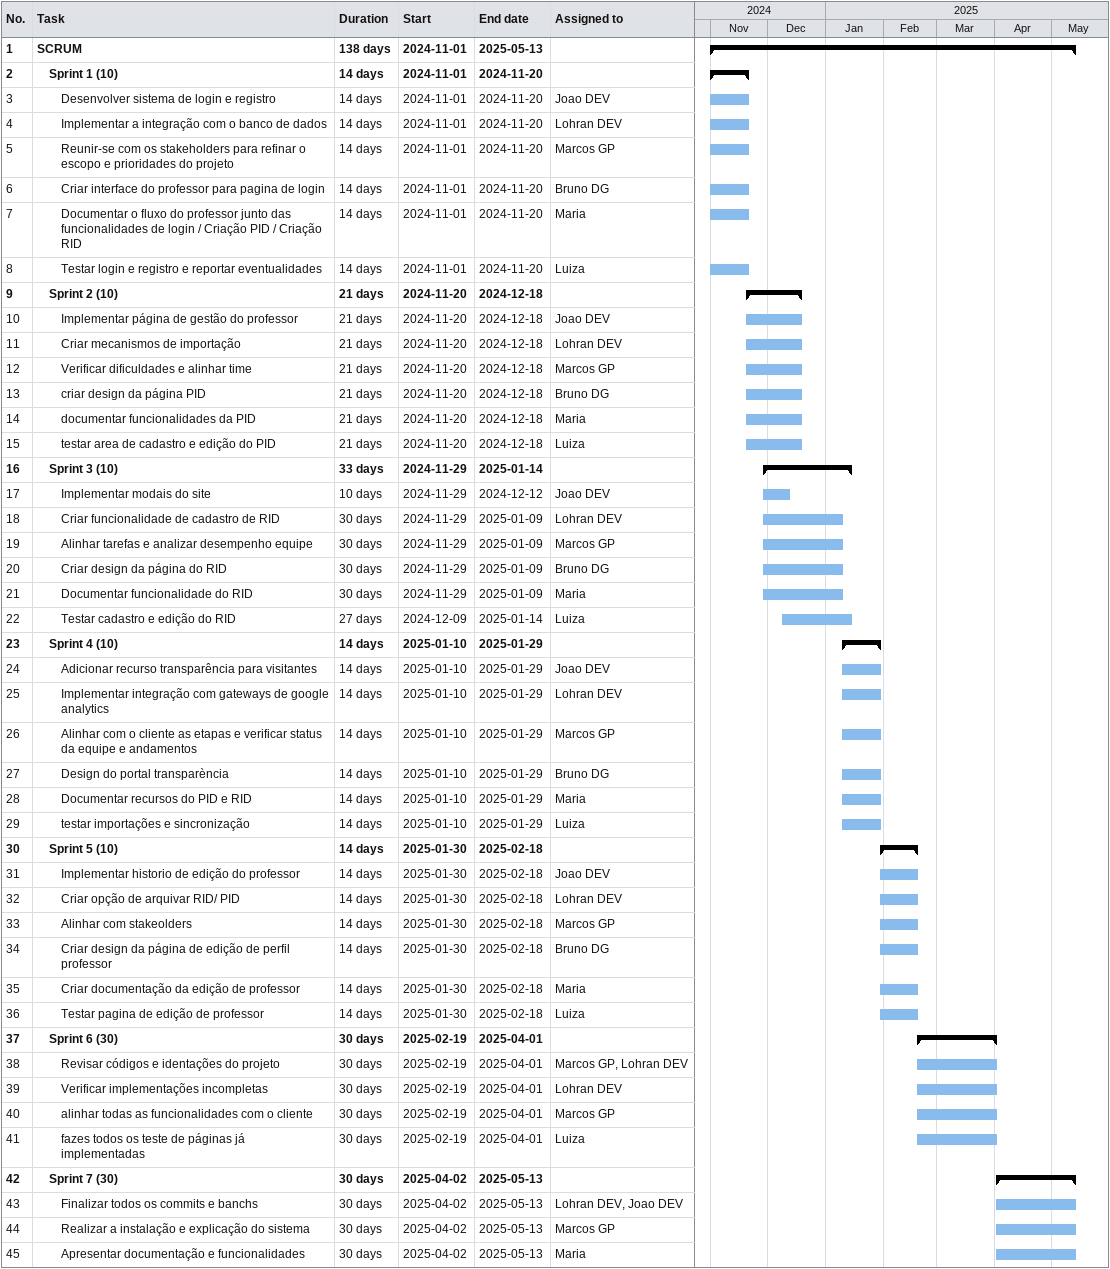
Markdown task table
| ID | Level | Task | Duration | Start | Finish | Resources |
|---|---|---|---|---|---|---|
| 1 | 1 | **SCRUM** | 138d | 2024-11-01 | 2025-05-13 |  |
| 2 | 2 | **Sprint 1 (10)** | 14d | 2024-11-01 | 2024-11-20 |  |
| 3 | 3 | Desenvolver sistema de login e registro | 14d | 2024-11-01 | 2024-11-20 | Joao DEV |
| 4 | 3 | Implementar a integração com o banco de dados | 14d | 2024-11-01 | 2024-11-20 | Lohran DEV |
| 5 | 3 | Reunir-se com os stakeholders para refinar o escopo e prioridades do projeto | 14d | 2024-11-01 | 2024-11-20 | Marcos GP |
| 6 | 3 | Criar interface do professor para pagina de login | 14d | 2024-11-01 | 2024-11-20 | Bruno DG |
| 7 | 3 | Documentar o fluxo do professor junto das funcionalidades de login / Criação PID / Criação RID | 14d | 2024-11-01 | 2024-11-20 | Maria |
| 8 | 3 | Testar login e registro e reportar eventualidades | 14d | 2024-11-01 | 2024-11-20 | Luiza |
| 9 | 2 | **Sprint 2 (10)** | 21d | 2024-11-20 | 2024-12-18 |  |
| 10 | 3 | Implementar página de gestão do professor | 21d | 2024-11-20 | 2024-12-18 | Joao DEV |
| 11 | 3 | Criar mecanismos de importação | 21d | 2024-11-20 | 2024-12-18 | Lohran DEV |
| 12 | 3 | Verificar dificuldades e alinhar time | 21d | 2024-11-20 | 2024-12-18 | Marcos GP |
| 13 | 3 | criar design da página PID | 21d | 2024-11-20 | 2024-12-18 | Bruno DG |
| 14 | 3 | documentar funcionalidades da PID | 21d | 2024-11-20 | 2024-12-18 | Maria |
| 15 | 3 | testar area de cadastro e edição do PID | 21d | 2024-11-20 | 2024-12-18 | Luiza |
| 16 | 2 | **Sprint 3 (10)** | 33d | 2024-11-29 | 2025-01-14 |  |
| 17 | 3 | Implementar modais do site | 10d | 2024-11-29 | 2024-12-12 | Joao DEV |
| 18 | 3 | Criar funcionalidade de cadastro de RID | 30d | 2024-11-29 | 2025-01-09 | Lohran DEV |
| 19 | 3 | Alinhar tarefas e analizar desempenho equipe | 30d | 2024-11-29 | 2025-01-09 | Marcos GP |
| 20 | 3 | Criar design da página do RID | 30d | 2024-11-29 | 2025-01-09 | Bruno DG |
| 21 | 3 | Documentar funcionalidade do RID | 30d | 2024-11-29 | 2025-01-09 | Maria |
| 22 | 3 | Testar cadastro e edição do RID | 27d | 2024-12-09 | 2025-01-14 | Luiza |
| 23 | 2 | **Sprint 4 (10)** | 14d | 2025-01-10 | 2025-01-29 |  |
| 24 | 3 | Adicionar recurso transparência para visitantes | 14d | 2025-01-10 | 2025-01-29 | Joao DEV |
| 25 | 3 | Implementar integração com gateways de google analytics | 14d | 2025-01-10 | 2025-01-29 | Lohran DEV |
| 26 | 3 | Alinhar com o cliente as etapas e verificar status da equipe e andamentos | 14d | 2025-01-10 | 2025-01-29 | Marcos GP |
| 27 | 3 | Design do portal transparència | 14d | 2025-01-10 | 2025-01-29 | Bruno DG |
| 28 | 3 | Documentar recursos do PID e RID | 14d | 2025-01-10 | 2025-01-29 | Maria |
| 29 | 3 | testar importações e sincronização | 14d | 2025-01-10 | 2025-01-29 | Luiza |
| 30 | 2 | **Sprint 5 (10)** | 14d | 2025-01-30 | 2025-02-18 |  |
| 31 | 3 | Implementar historio de edição do professor | 14d | 2025-01-30 | 2025-02-18 | Joao DEV |
| 32 | 3 | Criar opção de arquivar RID/ PID | 14d | 2025-01-30 | 2025-02-18 | Lohran DEV |
| 33 | 3 | Alinhar com stakeolders | 14d | 2025-01-30 | 2025-02-18 | Marcos GP |
| 34 | 3 | Criar design da página de edição de perfil professor | 14d | 2025-01-30 | 2025-02-18 | Bruno DG |
| 35 | 3 | Criar documentação da edição de professor | 14d | 2025-01-30 | 2025-02-18 | Maria |
| 36 | 3 | Testar pagina de edição de professor | 14d | 2025-01-30 | 2025-02-18 | Luiza |
| 37 | 2 | **Sprint 6 (30)** | 30d | 2025-02-19 | 2025-04-01 |  |
| 38 | 3 | Revisar códigos e identações do projeto | 30d | 2025-02-19 | 2025-04-01 | Marcos GP, Lohran DEV |
| 39 | 3 | Verificar implementações incompletas | 30d | 2025-02-19 | 2025-04-01 | Lohran DEV |
| 40 | 3 | alinhar todas as funcionalidades com o cliente | 30d | 2025-02-19 | 2025-04-01 | Marcos GP |
| 41 | 3 | fazes todos os teste de páginas já implementadas | 30d | 2025-02-19 | 2025-04-01 | Luiza |
| 42 | 2 | **Sprint 7 (30)** | 30d | 2025-04-02 | 2025-05-13 |  |
| 43 | 3 | Finalizar todos os commits e banchs | 30d | 2025-04-02 | 2025-05-13 | Lohran DEV, Joao DEV |
| 44 | 3 | Realizar a instalação e explicação do sistema | 30d | 2025-04-02 | 2025-05-13 | Marcos GP |
| 45 | 3 | Apresentar documentação e funcionalidades | 30d | 2025-04-02 | 2025-05-13 | Maria |
